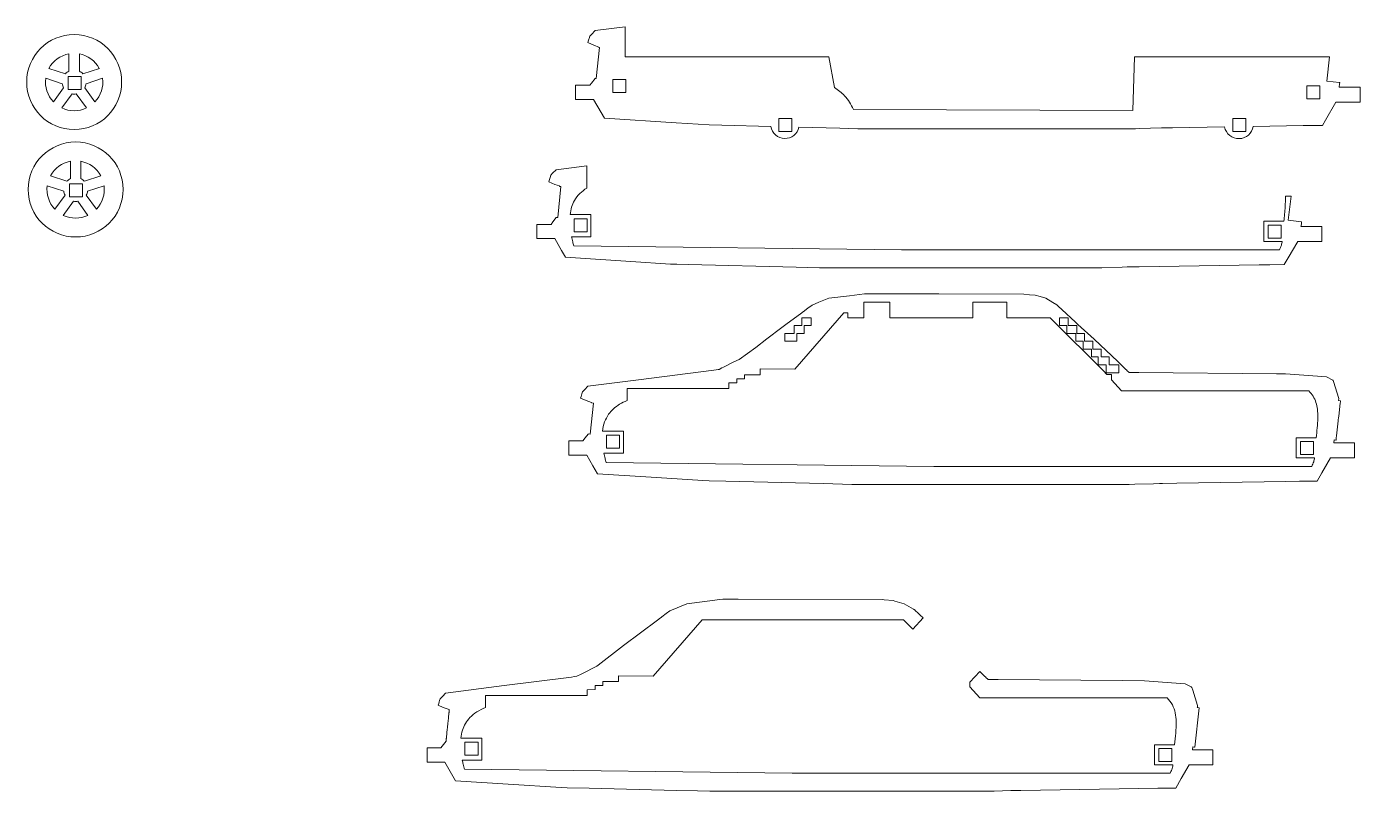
# Model space of a CAD drawing. Header units: millimetres. Extents: x -3396 to 75, y -180 to 2055.
# Drawn here: x -2483 to -1972, y 1484 to 1776 of the extents above; entities that cross this region are included whole.
import ezdxf

# ---------------------------------------------------------------- set-up
doc = ezdxf.new("R2010")
doc.units = ezdxf.units.MM

msp = doc.modelspace()

# ---------------------------------------------------------------- linework, layer by layer
at = {"color": 7, "linetype": 'Continuous', "lineweight": 15}
for p, q in [((-2267.5, 1771.78), (-2267.22, 1772.69)), ((-2267.22, 1772.69), (-2266.65, 1773.28)), ((-2266.65, 1773.28), (-2265.19, 1774.79)), ((-2265.19, 1774.79), (-2253.66, 1776.27)), ((-2253.66, 1764.7), (-2253.66, 1776.27)), ((-2268.01, 1770.16), (-2267.72, 1771.07)), ((-2265.42, 1769.08), (-2268.01, 1770.16)), ((-2267.72, 1771.07), (-2267.61, 1771.43)), ((-2267.61, 1771.43), (-2267.5, 1771.78)), ((-2263.99, 1768.61), (-2265.42, 1769.08)), ((-2263.56, 1768.32), (-2264.79, 1756.44)), ((-2264.01, 1768.37), (-2263.99, 1768.61)), ((-2263.56, 1768.32), (-2264.01, 1768.37)), ((-2466.68, 1765.87), (-2466.68, 1759.23)), ((-2462.68, 1759.23), (-2462.68, 1765.87)), ((-2175.66, 1764.7), (-2253.66, 1764.7)), ((-2173.51, 1753), (-2175.66, 1764.7)), ((-2058.66, 1764.7), (-2059.35, 1744.13)), ((-1984.02, 1764.7), (-2058.66, 1764.7)), ((-1984.02, 1764.7), (-1985.08, 1755.45)), ((-2468, 1758.26), (-2474.32, 1760.32)), ((-2467, 1752.21), (-2467, 1757.21)), ((-2467, 1757.21), (-2462, 1757.21)), ((-2462, 1757.21), (-2462, 1752.21)), ((-2455.03, 1760.32), (-2461.35, 1758.26)), ((-2475.55, 1756.51), (-2469.24, 1754.46)), ((-2468.73, 1752.9), (-2472.63, 1747.53)), ((-2462, 1752.21), (-2467, 1752.21)), ((-2456.72, 1747.53), (-2460.62, 1752.9)), ((-2460.11, 1754.46), (-2453.8, 1756.51)), ((-2272.74, 1753.86), (-2267.24, 1753.86)), ((-2272.74, 1753.29), (-2272.74, 1753.86)), ((-2272.74, 1748.42), (-2272.74, 1753.29)), ((-2267.24, 1753.86), (-2266.65, 1754.68)), ((-2266.65, 1754.68), (-2265.25, 1756.48)), ((-2265.25, 1756.48), (-2264.79, 1756.44)), ((-2258.47, 1756.03), (-2253.47, 1756.03)), ((-2258.47, 1751.03), (-2258.47, 1756.03)), ((-2253.47, 1756.03), (-2253.47, 1751.03)), ((-1992.76, 1753.61), (-1987.76, 1753.61)), ((-1992.76, 1748.61), (-1992.76, 1753.61)), ((-1987.76, 1753.61), (-1987.76, 1748.61)), ((-1985.08, 1755.45), (-1980.19, 1754.89)), ((-1980.35, 1753.18), (-1980.36, 1753.1)), ((-1980.36, 1753.1), (-1972.22, 1753.1)), ((-1980.29, 1753.44), (-1980.35, 1753.18)), ((-1980.22, 1754.09), (-1980.29, 1753.44)), ((-1980.2, 1754.26), (-1980.22, 1754.09)), ((-1980.18, 1754.43), (-1980.2, 1754.26)), ((-1980.19, 1754.89), (-1980.13, 1754.84)), ((-1980.13, 1754.84), (-1980.18, 1754.43)), ((-1972.22, 1753.1), (-1972.22, 1752.97)), ((-1972.22, 1752.97), (-1972.22, 1752.9)), ((-1972.22, 1752.9), (-1972.22, 1747.33)), ((-2469.4, 1745.18), (-2465.5, 1750.55)), ((-2463.86, 1750.55), (-2459.95, 1745.18)), ((-2265.98, 1748.42), (-2272.74, 1748.42)), ((-2265.82, 1748.42), (-2265.98, 1748.42)), ((-2262.9, 1743.46), (-2265.82, 1748.42)), ((-2253.47, 1751.03), (-2258.47, 1751.03)), ((-1987.76, 1748.61), (-1992.76, 1748.61)), ((-1981.6, 1747.33), (-1985.56, 1740.52)), ((-1972.22, 1747.33), (-1981.6, 1747.33)), ((-2261.63, 1741.29), (-2262.9, 1743.46)), ((-2234.22, 1739.48), (-2261.63, 1741.29)), ((-2059.35, 1744.13), (-2166.32, 1744.58)), ((-2221.57, 1738.69), (-2234.22, 1739.48)), ((-2216.67, 1738.56), (-2221.57, 1738.69)), ((-2197.96, 1738.09), (-2216.67, 1738.56)), ((-2194.85, 1741.14), (-2189.85, 1741.14)), ((-2194.85, 1736.14), (-2194.85, 1741.14)), ((-2189.85, 1741.14), (-2189.85, 1736.14)), ((-2171.48, 1737.41), (-2187.15, 1737.81)), ((-2164.58, 1737.23), (-2171.48, 1737.41)), ((-2058.36, 1737.23), (-2164.58, 1737.23)), ((-2056.8, 1737.28), (-2058.36, 1737.23)), ((-2048.32, 1737.51), (-2056.8, 1737.28)), ((-2046.78, 1737.55), (-2048.32, 1737.51)), ((-2046.68, 1737.56), (-2046.78, 1737.55)), ((-2046.08, 1737.57), (-2046.68, 1737.56)), ((-2045.6, 1737.58), (-2046.08, 1737.57)), ((-2045.58, 1737.58), (-2045.6, 1737.58)), ((-2045.57, 1737.58), (-2045.58, 1737.58)), ((-2044.18, 1737.6), (-2045.57, 1737.58)), ((-2024.2, 1737.92), (-2044.18, 1737.6)), ((-2021.05, 1741.14), (-2016.05, 1741.14)), ((-2021.05, 1736.14), (-2021.05, 1741.14)), ((-2016.05, 1741.14), (-2016.05, 1736.14)), ((-1994.15, 1738.39), (-2013.22, 1738.09)), ((-1993.11, 1738.41), (-1994.15, 1738.39)), ((-1992.78, 1738.41), (-1993.11, 1738.41)), ((-1986.73, 1738.5), (-1992.78, 1738.41)), ((-1985.56, 1740.52), (-1986.73, 1738.5)), ((-2189.85, 1736.14), (-2194.85, 1736.14)), ((-2016.05, 1736.14), (-2021.05, 1736.14)), ((-2466.1, 1724.75), (-2466.1, 1718.11)), ((-2462.11, 1718.11), (-2462.11, 1724.75)), ((-2281.48, 1720.17), (-2280.15, 1721.54)), ((-2280.15, 1721.54), (-2268.39, 1723.05)), ((-2268.39, 1723.05), (-2268.39, 1714.53)), ((-2467.43, 1717.15), (-2473.75, 1719.2)), ((-2466.43, 1711.09), (-2466.43, 1716.09)), ((-2466.43, 1716.09), (-2461.43, 1716.09)), ((-2461.43, 1716.09), (-2461.43, 1711.09)), ((-2454.46, 1719.2), (-2460.78, 1717.15)), ((-2282.97, 1716.92), (-2282.71, 1717.74)), ((-2280.61, 1715.93), (-2282.97, 1716.92)), ((-2282.71, 1717.74), (-2282.58, 1718.18)), ((-2282.58, 1718.18), (-2282.44, 1718.61)), ((-2282.44, 1718.61), (-2282.19, 1719.44)), ((-2282.19, 1719.44), (-2281.48, 1720.17)), ((-2278.87, 1715.36), (-2280.61, 1715.93)), ((-2474.98, 1715.4), (-2468.67, 1713.35)), ((-2468.16, 1711.78), (-2472.06, 1706.41)), ((-2461.43, 1711.09), (-2466.43, 1711.09)), ((-2456.15, 1706.41), (-2460.05, 1711.78)), ((-2459.54, 1713.35), (-2453.23, 1715.4)), ((-2279.52, 1703.19), (-2278.28, 1715.08)), ((-2278.89, 1715.14), (-2278.87, 1715.36)), ((-2278.89, 1715.14), (-2278.28, 1715.08)), ((-2000.93, 1711.45), (-1998.75, 1711.45)), ((-1999.81, 1702.21), (-1998.75, 1711.45)), ((-2468.83, 1704.06), (-2464.93, 1709.44)), ((-2463.28, 1709.44), (-2459.38, 1704.06)), ((-2287.55, 1700.61), (-2282.1, 1700.61)), ((-2287.55, 1699.7), (-2287.55, 1700.61)), ((-2282.1, 1700.61), (-2281.41, 1701.58)), ((-2281.41, 1701.58), (-2280.13, 1703.23)), ((-2279.52, 1703.19), (-2280.13, 1703.25)), ((-2280.13, 1703.23), (-2280.13, 1703.25)), ((-2266.79, 1704.35), (-2274.8, 1704.35)), ((-2273.2, 1702.79), (-2273.2, 1697.79)), ((-2268.2, 1702.79), (-2273.2, 1702.79)), ((-2268.2, 1697.79), (-2268.2, 1702.79)), ((-2266.79, 1695.9), (-2266.79, 1704.35)), ((-2001.49, 1701.78), (-2009.13, 1701.78)), ((-2009.13, 1701.78), (-2009.13, 1694.11)), ((-1994.75, 1701.63), (-1999.81, 1702.21)), ((-1994.81, 1700.79), (-1994.88, 1700.19)), ((-1994.78, 1701.02), (-1994.81, 1700.79)), ((-1994.72, 1701.59), (-1994.78, 1701.05)), ((-1994.78, 1701.05), (-1994.78, 1701.02)), ((-1994.75, 1701.63), (-1994.74, 1701.61)), ((-1994.74, 1701.61), (-1994.72, 1701.59)), ((-2287.55, 1695.17), (-2287.55, 1699.7)), ((-2274.24, 1695.9), (-2266.79, 1695.9)), ((-2273.2, 1697.79), (-2268.2, 1697.79)), ((-2002.49, 1700.36), (-2007.49, 1700.36)), ((-2007.49, 1700.36), (-2007.49, 1695.36)), ((-2007.49, 1695.36), (-2002.49, 1695.36)), ((-2002.49, 1695.36), (-2002.49, 1700.36)), ((-1994.93, 1699.95), (-1994.95, 1699.85)), ((-1994.95, 1699.85), (-1986.92, 1699.85)), ((-1994.88, 1700.19), (-1994.93, 1699.95)), ((-1986.92, 1699.85), (-1986.92, 1699.5)), ((-1986.92, 1699.5), (-1986.92, 1699.3)), ((-1986.92, 1699.3), (-1986.92, 1694.08)), ((-2280.68, 1695.17), (-2287.55, 1695.17)), ((-2278.02, 1690.65), (-2280.68, 1695.17)), ((-2276.5, 1688.04), (-2278.02, 1690.65)), ((-2273.37, 1692.4), (-2147.87, 1690.88)), ((-2147.87, 1690.88), (-2003.22, 1690.88)), ((-2009.13, 1694.11), (-2002.11, 1694.11)), ((-1996.19, 1694.08), (-1999.83, 1687.82)), ((-1986.92, 1694.08), (-1996.19, 1694.08)), ((-2251.51, 1686.39), (-2276.5, 1688.04)), ((-2236.32, 1685.44), (-2251.51, 1686.39)), ((-2233.94, 1685.38), (-2236.32, 1685.44)), ((-2229.48, 1685.27), (-2233.94, 1685.38)), ((-2188.21, 1684.21), (-2229.48, 1685.27)), ((-2010.98, 1685.11), (-2056.89, 1684.38)), ((-2007.86, 1685.16), (-2010.98, 1685.11)), ((-2006.88, 1685.17), (-2007.86, 1685.16)), ((-2001.32, 1685.25), (-2006.88, 1685.17)), ((-1999.83, 1687.82), (-2001.32, 1685.25)), ((-2179.33, 1683.99), (-2188.21, 1684.21)), ((-2073.12, 1683.99), (-2179.33, 1683.99)), ((-2071.21, 1684.04), (-2073.12, 1683.99)), ((-2063.43, 1684.25), (-2071.21, 1684.04)), ((-2061.53, 1684.31), (-2063.43, 1684.25)), ((-2061.42, 1684.31), (-2061.53, 1684.31)), ((-2060.83, 1684.32), (-2061.42, 1684.31)), ((-2060.39, 1684.33), (-2060.83, 1684.32)), ((-2060.36, 1684.33), (-2060.39, 1684.33)), ((-2060.33, 1684.33), (-2060.36, 1684.33)), ((-2056.89, 1684.38), (-2060.33, 1684.33)), ((-2182.11, 1669.73), (-2179.5, 1670.79)), ((-2179.5, 1670.79), (-2175.76, 1672.31)), ((-2175.76, 1672.31), (-2167.85, 1673.31)), ((-2167.85, 1673.31), (-2162.03, 1674.04)), ((-2162.29, 1664.86), (-2162.29, 1670.86)), ((-2152.39, 1670.86), (-2162.29, 1670.86)), ((-2162.03, 1674.04), (-2133.62, 1673.98)), ((-2152.39, 1664.86), (-2152.39, 1670.86)), ((-2133.62, 1673.98), (-2101, 1673.91)), ((-2120.53, 1666.74), (-2120.53, 1670.86)), ((-2107.63, 1670.86), (-2120.53, 1670.86)), ((-2107.63, 1664.86), (-2107.63, 1670.86)), ((-2101, 1673.91), (-2098.9, 1673.71)), ((-2098.9, 1673.71), (-2096.78, 1673.5)), ((-2096.78, 1673.5), (-2094.82, 1672.95)), ((-2094.82, 1672.95), (-2092.58, 1672.31)), ((-2092.58, 1672.31), (-2089.94, 1670.71)), ((-2089.94, 1670.71), (-2088.42, 1669.78)), ((-2192.25, 1662.24), (-2186.07, 1666.81)), ((-2170, 1666.73), (-2188.74, 1645.23)), ((-2186.12, 1661.86), (-2186.12, 1664.86)), ((-2182.43, 1664.86), (-2186.12, 1664.86)), ((-2186.07, 1666.81), (-2185.86, 1666.96)), ((-2185.86, 1666.96), (-2185.56, 1667.18)), ((-2185.56, 1667.18), (-2183.73, 1668.54)), ((-2183.73, 1668.54), (-2182.11, 1669.73)), ((-2182.43, 1661.86), (-2182.43, 1664.86)), ((-2168.43, 1666.73), (-2170, 1666.73)), ((-2168.43, 1666.73), (-2168.43, 1664.86)), ((-2168.43, 1664.86), (-2162.29, 1664.86)), ((-2152.39, 1664.86), (-2120.53, 1664.86)), ((-2120.53, 1664.86), (-2120.53, 1666.74)), ((-2120.53, 1666.74), (-2120.53, 1666.74)), ((-2107.63, 1664.86), (-2091, 1664.86)), ((-2091, 1664.86), (-2069.84, 1643.86)), ((-2088.42, 1669.78), (-2088.06, 1669.44)), ((-2088.06, 1669.44), (-2087.28, 1668.72)), ((-2087.38, 1664.86), (-2087.38, 1661.86)), ((-2084.06, 1664.86), (-2087.38, 1664.86)), ((-2087.28, 1668.72), (-2087.07, 1668.53)), ((-2087.07, 1668.53), (-2086.56, 1668.05)), ((-2086.56, 1668.05), (-2081.28, 1663.13)), ((-2084.06, 1661.86), (-2084.06, 1664.86)), ((-2199.43, 1656.86), (-2193.71, 1661.14)), ((-2193.71, 1661.14), (-2192.25, 1662.24)), ((-2189.06, 1658.86), (-2189.06, 1661.86)), ((-2186.12, 1661.86), (-2189.06, 1661.86)), ((-2185.23, 1658.86), (-2185.23, 1661.86)), ((-2182.43, 1661.86), (-2185.23, 1661.86)), ((-2087.38, 1661.86), (-2084.64, 1661.86)), ((-2084.64, 1661.86), (-2084.64, 1658.86)), ((-2080.79, 1661.86), (-2084.06, 1661.86)), ((-2081.28, 1663.13), (-2081, 1662.87)), ((-2081, 1662.87), (-2080.34, 1662.27)), ((-2080.79, 1658.86), (-2080.79, 1661.86)), ((-2080.34, 1662.27), (-2074.15, 1656.63)), ((-2203.72, 1653.55), (-2199.43, 1656.86)), ((-2192.51, 1655.86), (-2192.51, 1658.86)), ((-2189.06, 1658.86), (-2192.51, 1658.86)), ((-2187.97, 1655.86), (-2192.51, 1655.86)), ((-2185.23, 1658.86), (-2187.97, 1658.86)), ((-2187.97, 1655.86), (-2187.97, 1658.86)), ((-2084.64, 1658.86), (-2081.17, 1658.86)), ((-2081.17, 1658.86), (-2081.17, 1655.86)), ((-2081.17, 1655.86), (-2078.4, 1655.86)), ((-2077.78, 1658.86), (-2080.79, 1658.86)), ((-2078.4, 1655.86), (-2078.4, 1652.86)), ((-2077.78, 1655.86), (-2077.78, 1658.86)), ((-2074.61, 1655.86), (-2077.78, 1655.86)), ((-2074.61, 1652.86), (-2074.61, 1655.86)), ((-2074.15, 1656.63), (-2065.1, 1648.09)), ((-2210.1, 1648.93), (-2203.72, 1653.55)), ((-2078.4, 1652.86), (-2075.2, 1652.86)), ((-2075.2, 1652.86), (-2075.2, 1649.86)), ((-2075.2, 1649.86), (-2072.54, 1649.86)), ((-2071.41, 1652.86), (-2074.61, 1652.86)), ((-2072.54, 1649.86), (-2072.54, 1646.86)), ((-2071.41, 1649.86), (-2071.41, 1652.86)), ((-2068.34, 1649.86), (-2071.41, 1649.86)), ((-2068.34, 1646.86), (-2068.34, 1649.86)), ((-2248.54, 1641.16), (-2219.8, 1644.85)), ((-2219.8, 1644.85), (-2218.86, 1644.97)), ((-2218.86, 1644.97), (-2218.06, 1645.07)), ((-2218.06, 1645.07), (-2217.72, 1645.12)), ((-2217.72, 1645.12), (-2216.67, 1645.65)), ((-2216.67, 1645.65), (-2216.03, 1645.98)), ((-2216.03, 1645.98), (-2215.78, 1646.11)), ((-2215.78, 1646.11), (-2215.58, 1646.22)), ((-2215.58, 1646.22), (-2212.91, 1647.58)), ((-2212.91, 1647.58), (-2212.13, 1647.96)), ((-2212.13, 1647.96), (-2210.1, 1648.93)), ((-2202, 1645.3), (-2202, 1643.07)), ((-2188.74, 1645.23), (-2202, 1645.3)), ((-2072.54, 1646.86), (-2069.49, 1646.86)), ((-2069.49, 1646.86), (-2069.49, 1643.86)), ((-2064.7, 1646.86), (-2068.34, 1646.86)), ((-2065.1, 1648.09), (-2064.16, 1647.2)), ((-2064.7, 1643.86), (-2064.7, 1646.86)), ((-2064.16, 1647.2), (-2063.96, 1647.01)), ((-2063.96, 1647.01), (-2062.1, 1645.24)), ((-2062.1, 1645.24), (-2061.6, 1644.77)), ((-2061.6, 1644.77), (-2061.57, 1644.74)), ((-2061.57, 1644.74), (-2060.73, 1643.95)), ((-2268.01, 1638.67), (-2248.54, 1641.16)), ((-2211, 1640.03), (-2214, 1639.99)), ((-2214, 1639.99), (-2214, 1637.79)), ((-2211, 1641.54), (-2211, 1640.03)), ((-2208, 1641.54), (-2211, 1641.54)), ((-2208, 1643.07), (-2208, 1641.54)), ((-2202, 1643.07), (-2208, 1643.07)), ((-2069.84, 1643.86), (-2069.92, 1643.86)), ((-2069.28, 1643.15), (-2069.92, 1643.86)), ((-2069.49, 1643.86), (-2064.7, 1643.86)), ((-2067.46, 1643.15), (-2069.28, 1643.15)), ((-2067.46, 1641.15), (-2067.46, 1643.15)), ((-2063.61, 1636.91), (-2067.46, 1641.15)), ((-2060.73, 1643.95), (-2060.67, 1643.89)), ((-2060.67, 1643.89), (-2057.48, 1643.9)), ((-2057.48, 1643.9), (-2057.07, 1643.9)), ((-2057.07, 1643.9), (-2004.28, 1643.42)), ((-2004.28, 1643.42), (-2000.85, 1643.38)), ((-2000.85, 1643.38), (-1985.23, 1642.22)), ((-1985.23, 1642.22), (-1982.75, 1640.93)), ((-1982.75, 1640.93), (-1982.64, 1640.86)), ((-1982.64, 1640.86), (-1982.51, 1640.47)), ((-1982.51, 1640.47), (-1980.44, 1633.99)), ((-2270.83, 1634.04), (-2270.59, 1634.79)), ((-2268.7, 1633.15), (-2270.83, 1634.04)), ((-2270.59, 1634.79), (-2270.43, 1635.3)), ((-2270.43, 1635.3), (-2270.27, 1635.82)), ((-2270.27, 1635.82), (-2270.04, 1636.57)), ((-2270.04, 1636.57), (-2269.21, 1637.43)), ((-2269.21, 1637.43), (-2268.01, 1638.67)), ((-2253, 1637.79), (-2253, 1633.22)), ((-2214, 1637.79), (-2253, 1637.79)), ((-1992, 1636.91), (-2063.61, 1636.91)), ((-2266.63, 1632.47), (-2268.7, 1633.15)), ((-2267.13, 1620.31), (-2265.89, 1632.2)), ((-2266.65, 1632.28), (-2266.63, 1632.47)), ((-2266.65, 1632.28), (-2265.89, 1632.2)), ((-1980.44, 1633.99), (-1980.54, 1633.19)), ((-1980.54, 1633.19), (-1980.54, 1633.17)), ((-1980.54, 1633.17), (-1979.82, 1633.08)), ((-1979.88, 1632.36), (-1980.48, 1627.15)), ((-1979.86, 1632.52), (-1979.88, 1632.36)), ((-1979.8, 1633.08), (-1979.86, 1632.52)), ((-1979.86, 1632.52), (-1979.86, 1632.52)), ((-1979.82, 1633.08), (-1979.8, 1633.08)), ((-1980.68, 1625.44), (-1981.34, 1619.66)), ((-1980.66, 1625.56), (-1980.68, 1625.44)), ((-1980.65, 1625.68), (-1980.66, 1625.56)), ((-1980.53, 1626.76), (-1980.65, 1625.68)), ((-1980.48, 1627.15), (-1980.53, 1626.76)), ((-2269.85, 1617.74), (-2269.05, 1618.86)), ((-2269.05, 1618.86), (-2267.89, 1620.34)), ((-2267.13, 1620.31), (-2267.89, 1620.39)), ((-2267.89, 1620.34), (-2267.89, 1620.39)), ((-2254.4, 1621.48), (-2262.41, 1621.48)), ((-2260.81, 1619.91), (-2260.81, 1614.91)), ((-2255.81, 1619.91), (-2260.81, 1619.91)), ((-2255.81, 1614.91), (-2255.81, 1619.91)), ((-2254.4, 1613.03), (-2254.4, 1621.48)), ((-1989.11, 1618.9), (-1996.74, 1618.9)), ((-1996.74, 1618.9), (-1996.74, 1611.24)), ((-1981.43, 1618.92), (-1981.45, 1618.68)), ((-1981.34, 1619.66), (-1981.43, 1618.92)), ((-2275.25, 1617.74), (-2269.85, 1617.74)), ((-2275.25, 1616.47), (-2275.25, 1617.74)), ((-2275.25, 1612.3), (-2275.25, 1616.47)), ((-2260.81, 1614.91), (-2255.81, 1614.91)), ((-1990.1, 1617.49), (-1995.1, 1617.49)), ((-1995.1, 1617.49), (-1995.1, 1612.49)), ((-1990.1, 1612.49), (-1990.1, 1617.49)), ((-1982.41, 1617.1), (-1982.43, 1616.98)), ((-1982.43, 1616.98), (-1974.51, 1616.98)), ((-1982.36, 1617.32), (-1982.41, 1617.1)), ((-1982.3, 1617.86), (-1982.36, 1617.32)), ((-1982.27, 1618.09), (-1982.3, 1617.86)), ((-1982.26, 1618.14), (-1982.27, 1618.13)), ((-1982.27, 1618.13), (-1982.27, 1618.09)), ((-1981.54, 1618.05), (-1982.26, 1618.14)), ((-1981.53, 1618.05), (-1981.54, 1618.05)), ((-1981.46, 1618.6), (-1981.53, 1618.05)), ((-1981.45, 1618.68), (-1981.46, 1618.6)), ((-1981.46, 1618.6), (-1981.46, 1618.6)), ((-1974.51, 1616.98), (-1974.51, 1616.4)), ((-1974.51, 1616.4), (-1974.51, 1616.08)), ((-1974.51, 1616.08), (-1974.51, 1611.21)), ((-2269.05, 1612.3), (-2275.25, 1612.3)), ((-2268.43, 1612.3), (-2269.05, 1612.3)), ((-2266.03, 1608.22), (-2268.43, 1612.3)), ((-2261.85, 1613.03), (-2254.4, 1613.03)), ((-2260.98, 1609.53), (-2135.48, 1608.01)), ((-1996.74, 1611.24), (-1989.73, 1611.24)), ((-1995.1, 1612.49), (-1990.1, 1612.49)), ((-1983.67, 1611.21), (-1986.98, 1605.5)), ((-1974.51, 1611.21), (-1983.67, 1611.21)), ((-2264.25, 1605.16), (-2266.03, 1608.22)), ((-2241.69, 1603.68), (-2264.25, 1605.16)), ((-2223.97, 1602.57), (-2241.69, 1603.68)), ((-2135.48, 1608.01), (-1990.83, 1608.01)), ((-1986.98, 1605.5), (-1988.8, 1602.37)), ((-2221.58, 1602.51), (-2223.97, 1602.57)), ((-2215.18, 1602.34), (-2221.58, 1602.51)), ((-2177.82, 1601.39), (-2215.18, 1602.34)), ((-2166.98, 1601.11), (-2177.82, 1601.39)), ((-2060.76, 1601.11), (-2166.98, 1601.11)), ((-2058.5, 1601.17), (-2060.76, 1601.11)), ((-2051.43, 1601.37), (-2058.5, 1601.17)), ((-2049.17, 1601.43), (-2051.43, 1601.37)), ((-2049.04, 1601.43), (-2049.17, 1601.43)), ((-2048.48, 1601.44), (-2049.04, 1601.43)), ((-2048.08, 1601.45), (-2048.48, 1601.44)), ((-2048.02, 1601.45), (-2048.08, 1601.45)), ((-2047.97, 1601.45), (-2048.02, 1601.45)), ((-2042.48, 1601.54), (-2047.97, 1601.45)), ((-2000.69, 1602.2), (-2042.48, 1601.54)), ((-1995.51, 1602.29), (-2000.69, 1602.2)), ((-1993.86, 1602.3), (-1995.51, 1602.29)), ((-1988.8, 1602.37), (-1993.86, 1602.3)), ((-2237.99, 1551.67), (-2236.64, 1552.67)), ((-2236.64, 1552.67), (-2236.38, 1552.86)), ((-2236.38, 1552.86), (-2235.96, 1553.03)), ((-2235.96, 1553.03), (-2230.03, 1555.44)), ((-2230.03, 1555.44), (-2217.49, 1557.02)), ((-2217.49, 1557.02), (-2216.29, 1557.17)), ((-2216.29, 1557.17), (-2210.45, 1557.15)), ((-2210.45, 1557.15), (-2155.27, 1557.04)), ((-2155.27, 1557.04), (-2154.6, 1556.97)), ((-2154.6, 1556.97), (-2151.05, 1556.63)), ((-2151.05, 1556.63), (-2150.46, 1556.46)), ((-2150.46, 1556.46), (-2146.85, 1555.44)), ((-2146.85, 1555.44), (-2143.35, 1553.31)), ((-2143.35, 1553.31), (-2142.72, 1552.91)), ((-2142.72, 1552.91), (-2142.68, 1552.88)), ((-2142.68, 1552.88), (-2141.56, 1551.83)), ((-2254.32, 1539.45), (-2241.33, 1549.17)), ((-2242.97, 1527.77), (-2224.23, 1549.26)), ((-2241.33, 1549.17), (-2240.16, 1550.04)), ((-2240.16, 1550.04), (-2239.95, 1550.2)), ((-2239.95, 1550.2), (-2239.71, 1550.38)), ((-2239.71, 1550.38), (-2237.99, 1551.67)), ((-2224.23, 1549.26), (-2218.56, 1549.26)), ((-2147.35, 1549.28), (-2218.56, 1549.26)), ((-2143.59, 1545.76), (-2147, 1549.14)), ((-2143.59, 1545.76), (-2139.65, 1550.02)), ((-2141.56, 1551.83), (-2141.53, 1551.8)), ((-2141.53, 1551.8), (-2140.82, 1551.13)), ((-2140.82, 1551.13), (-2140.8, 1551.1)), ((-2140.8, 1551.1), (-2139.65, 1550.02)), ((-2264.07, 1531.92), (-2254.32, 1539.45)), ((-2264.6, 1531.53), (-2264.07, 1531.92)), ((-2299.97, 1524.09), (-2274.27, 1527.38)), ((-2274.27, 1527.38), (-2273.16, 1527.53)), ((-2273.16, 1527.53), (-2272.22, 1527.65)), ((-2272.22, 1527.65), (-2272.2, 1527.65)), ((-2272.2, 1527.65), (-2270.59, 1528.48)), ((-2270.59, 1528.48), (-2270.52, 1528.51)), ((-2270.52, 1528.51), (-2270.07, 1528.74)), ((-2270.07, 1528.74), (-2270.05, 1528.75)), ((-2270.05, 1528.75), (-2264.83, 1531.42)), ((-2264.83, 1531.42), (-2264.77, 1531.45)), ((-2264.77, 1531.45), (-2264.6, 1531.53)), ((-2256.23, 1525.61), (-2256.23, 1527.83)), ((-2256.23, 1527.83), (-2242.97, 1527.77)), ((-2121.7, 1525.43), (-2117.93, 1529.49)), ((-2117.93, 1529.49), (-2116.1, 1527.75)), ((-2116.1, 1527.75), (-2115.66, 1527.33)), ((-2115.66, 1527.33), (-2115.58, 1527.26)), ((-2115.58, 1527.26), (-2114.83, 1526.55)), ((-2322.49, 1521.2), (-2299.97, 1524.09)), ((-2268.23, 1522.52), (-2265.23, 1522.57)), ((-2268.23, 1520.32), (-2268.23, 1522.52)), ((-2265.23, 1522.57), (-2265.23, 1524.08)), ((-2265.23, 1524.08), (-2262.23, 1524.08)), ((-2262.23, 1524.08), (-2262.23, 1525.61)), ((-2262.23, 1525.61), (-2256.23, 1525.61)), ((-2121.7, 1525.43), (-2121.7, 1523.69)), ((-2121.7, 1523.69), (-2117.85, 1519.44)), ((-2114.83, 1526.55), (-2114.7, 1526.42)), ((-2114.7, 1526.42), (-2111.83, 1526.43)), ((-2111.83, 1526.43), (-2110.95, 1526.44)), ((-2110.95, 1526.44), (-2063.43, 1526)), ((-2063.43, 1526), (-2054.9, 1525.92)), ((-2054.9, 1525.92), (-2039.28, 1524.76)), ((-2039.28, 1524.76), (-2037.05, 1523.6)), ((-2037.05, 1523.6), (-2036.76, 1523.39)), ((-2036.76, 1523.39), (-2036.41, 1522.38)), ((-2036.41, 1522.38), (-2034.55, 1516.53)), ((-2325.31, 1516.58), (-2325.1, 1517.24)), ((-2325.1, 1517.24), (-2324.91, 1517.84)), ((-2324.91, 1517.84), (-2324.73, 1518.44)), ((-2324.73, 1518.44), (-2324.52, 1519.1)), ((-2324.52, 1519.1), (-2323.56, 1520.09)), ((-2323.56, 1520.09), (-2322.49, 1521.2)), ((-2307.23, 1515.76), (-2307.23, 1520.32)), ((-2307.23, 1520.32), (-2268.23, 1520.32)), ((-2117.85, 1519.44), (-2046.23, 1519.44)), ((-2323.41, 1515.78), (-2325.31, 1516.58)), ((-2321.03, 1515), (-2323.41, 1515.78)), ((-2321.48, 1510.6), (-2321.38, 1511.58)), ((-2321.38, 1511.58), (-2321.29, 1512.42)), ((-2321.29, 1512.42), (-2321.23, 1513.07)), ((-2321.23, 1513.07), (-2321.18, 1513.49)), ((-2321.18, 1513.49), (-2321.16, 1513.67)), ((-2321.16, 1513.67), (-2321.14, 1513.86)), ((-2321.14, 1513.86), (-2321.13, 1513.98)), ((-2321.13, 1513.98), (-2321.03, 1515)), ((-2033.9, 1515.61), (-2035.63, 1500.58)), ((-2034.63, 1515.8), (-2034.64, 1515.71)), ((-2034.64, 1515.71), (-2033.9, 1515.61)), ((-2034.55, 1516.53), (-2034.63, 1515.8)), ((-2321.94, 1506.23), (-2321.84, 1507.2)), ((-2321.84, 1507.2), (-2321.73, 1508.21)), ((-2321.73, 1508.21), (-2321.59, 1509.59)), ((-2321.59, 1509.59), (-2321.48, 1510.6)), ((-2324.23, 1500.28), (-2323.32, 1501.54)), ((-2323.32, 1501.54), (-2322.29, 1502.87)), ((-2322.29, 1502.87), (-2322.18, 1503.91)), ((-2322.18, 1503.91), (-2322.17, 1504.01)), ((-2322.17, 1504.01), (-2322.14, 1504.22)), ((-2322.14, 1504.22), (-2322.13, 1504.38)), ((-2322.13, 1504.38), (-2322.09, 1504.77)), ((-2322.09, 1504.77), (-2322.02, 1505.4)), ((-2322.02, 1505.4), (-2321.94, 1506.23)), ((-2308.64, 1504.01), (-2316.64, 1504.01)), ((-2310.04, 1502.45), (-2315.04, 1502.45)), ((-2315.04, 1502.45), (-2315.04, 1497.45)), ((-2310.04, 1497.45), (-2310.04, 1502.45)), ((-2308.64, 1495.56), (-2308.64, 1504.01)), ((-2043.34, 1501.44), (-2050.98, 1501.44)), ((-2050.98, 1501.44), (-2050.98, 1493.77)), ((-2329.57, 1500.28), (-2325.5, 1500.28)), ((-2329.57, 1498.66), (-2329.57, 1500.28)), ((-2329.57, 1494.83), (-2329.57, 1498.66)), ((-2325.5, 1500.28), (-2324.23, 1500.28)), ((-2315.04, 1497.45), (-2310.04, 1497.45)), ((-2044.34, 1500.02), (-2049.34, 1500.02)), ((-2049.34, 1500.02), (-2049.34, 1495.02)), ((-2044.34, 1495.02), (-2044.34, 1500.02)), ((-2036.51, 1499.65), (-2036.54, 1499.51)), ((-2036.54, 1499.51), (-2028.73, 1499.51)), ((-2036.46, 1499.86), (-2036.51, 1499.65)), ((-2036.41, 1500.34), (-2036.46, 1499.86)), ((-2036.38, 1500.55), (-2036.41, 1500.34)), ((-2036.37, 1500.68), (-2036.38, 1500.58)), ((-2036.38, 1500.58), (-2036.38, 1500.55)), ((-2035.71, 1500.59), (-2036.37, 1500.68)), ((-2035.63, 1500.58), (-2035.71, 1500.59)), ((-2028.73, 1499.51), (-2028.73, 1498.71)), ((-2028.73, 1498.71), (-2028.73, 1498.27)), ((-2028.73, 1498.27), (-2028.73, 1493.74)), ((-2322.81, 1494.83), (-2329.57, 1494.83)), ((-2320.67, 1491.19), (-2322.81, 1494.83)), ((-2318.63, 1487.7), (-2320.67, 1491.19)), ((-2316.08, 1495.56), (-2308.64, 1495.56)), ((-2189.72, 1490.54), (-2315.22, 1492.06)), ((-2050.98, 1493.77), (-2043.96, 1493.77)), ((-2049.34, 1495.02), (-2044.34, 1495.02)), ((-2037.77, 1493.74), (-2040.77, 1488.59)), ((-2028.73, 1493.74), (-2037.77, 1493.74)), ((-2298.5, 1486.37), (-2318.63, 1487.7)), ((-2278.23, 1485.1), (-2298.5, 1486.37)), ((-2045.06, 1490.54), (-2189.72, 1490.54)), ((-2040.77, 1488.59), (-2042.9, 1484.91)), ((-2275.85, 1485.04), (-2278.23, 1485.1)), ((-2267.5, 1484.83), (-2275.85, 1485.04)), ((-2234.06, 1483.97), (-2267.5, 1484.83)), ((-2225.95, 1483.77), (-2234.06, 1483.97)), ((-2221.24, 1483.65), (-2225.95, 1483.77)), ((-2115.03, 1483.65), (-2221.24, 1483.65)), ((-2112.41, 1483.72), (-2115.03, 1483.65)), ((-2106.05, 1483.9), (-2112.41, 1483.72)), ((-2103.44, 1483.97), (-2106.05, 1483.9)), ((-2103.28, 1483.97), (-2103.44, 1483.97)), ((-2102.74, 1483.98), (-2103.28, 1483.97)), ((-2102.38, 1483.99), (-2102.74, 1483.98)), ((-2102.3, 1483.99), (-2102.38, 1483.99)), ((-2102.24, 1483.99), (-2102.3, 1483.99)), ((-2094.71, 1484.11), (-2102.24, 1483.99)), ((-2057.04, 1484.71), (-2094.71, 1484.11)), ((-2049.77, 1484.82), (-2057.04, 1484.71)), ((-2047.47, 1484.85), (-2049.77, 1484.82)), ((-2042.9, 1484.91), (-2047.47, 1484.85))]:
    msp.add_line(p, q, dxfattribs=at)
for centre in [(-2464.68, 1755.08), (-2464.11, 1713.97)]:
    msp.add_circle(centre, 18.18, dxfattribs=at)
for centre, radius, start, end in [((-2464.68, 1755.08), 10.97, 100.4949, 151.5051), ((-2464.68, 1755.08), 10.97, 28.4949, 79.5051), ((-2464.68, 1755.08), 4.6, 115.7306, 136.2694), ((-2464.68, 1755.08), 4.6, 43.7306, 64.2694), ((-2464.68, 1755.08), 10.97, 172.4949, 223.5051), ((-2464.68, 1755.08), 4.6, 187.7306, 208.2694), ((-2464.68, 1755.08), 4.6, 331.7306, 352.2694), ((-2464.68, 1755.08), 10.97, 316.4949, 7.5051), ((-2464.68, 1755.08), 4.6, 259.7306, 280.2694), ((-2464.68, 1755.08), 10.97, 244.4949, 295.5051), ((-2192.53, 1739.01), 5.51, 189.6814, 347.3911), ((-2018.72, 1739.01), 5.58, 191.319, 350.5025), ((-2464.11, 1713.97), 10.97, 100.4949, 151.5051), ((-2464.11, 1713.97), 10.97, 28.4949, 79.5051), ((-2464.11, 1713.97), 4.6, 115.7306, 136.2694), ((-2464.11, 1713.97), 4.6, 43.7306, 64.2694), ((-2464.11, 1713.97), 10.97, 172.4949, 223.5051), ((-2464.11, 1713.97), 4.6, 187.7306, 208.2694), ((-2464.11, 1713.97), 4.6, 331.7306, 352.2694), ((-2464.11, 1713.97), 10.97, 316.4949, 7.5051), ((-2464.11, 1713.97), 4.6, 259.7306, 280.2694), ((-2464.11, 1713.97), 10.97, 244.4949, 295.5051), ((-2147.35, 1548.78), 0.5, 45.2177, 90.0156)]:
    msp.add_arc(centre, radius, start, end, dxfattribs=at)
for points, knots in [([(-2166.32, 1744.58), (-2166.78, 1745.53), (-2167.69, 1747.42), (-2169.99, 1750.43), (-2172.17, 1752.02), (-2173.51, 1753)], [0, 0, 0, 0, 0.2831804, 0.5595511, 1, 1, 1, 1]), ([(-2268.39, 1714.53), (-2269.34, 1713.86), (-2271.2, 1712.53), (-2273.12, 1709.93), (-2274.33, 1707.17), (-2274.64, 1705.31), (-2274.8, 1704.35)], [0, 0, 0, 0, 0.27978, 0.548538, 0.765756, 1, 1, 1, 1]), ([(-2001.49, 1701.78), (-2001.29, 1703.62), (-2000.92, 1706.84), (-2000.93, 1710.07), (-2000.93, 1711.45)], [0, 0, 0, 0, 0.574017, 1, 1, 1, 1]), ([(-2274.24, 1695.9), (-2274.09, 1695.26), (-2273.84, 1694.09), (-2273.51, 1692.93), (-2273.37, 1692.4)], [0, 0, 0, 0, 0.5464689, 1, 1, 1, 1]), ([(-2003.22, 1690.88), (-2002.94, 1691.46), (-2002.44, 1692.49), (-2002.21, 1693.62), (-2002.11, 1694.11)], [0, 0, 0, 0, 0.560113, 1, 1, 1, 1]), ([(-1989.11, 1618.9), (-1988.98, 1620.18), (-1988.73, 1622.69), (-1988.45, 1626.37), (-1988.54, 1629.66), (-1989.14, 1632.5), (-1990.2, 1634.95), (-1991.39, 1636.24), (-1992, 1636.91)], [0, 0, 0, 0, 0.203194, 0.399396, 0.584571, 0.722611, 0.858242, 1, 1, 1, 1]), ([(-2253, 1633.22), (-2253.95, 1632.77), (-2255.8, 1631.9), (-2258.2, 1630.12), (-2260.23, 1627.86), (-2261.79, 1624.95), (-2262.2, 1622.67), (-2262.41, 1621.48)], [0, 0, 0, 0, 0.200186, 0.385434, 0.562402, 0.772404, 1, 1, 1, 1]), ([(-2261.85, 1613.03), (-2261.71, 1612.39), (-2261.45, 1611.21), (-2261.13, 1610.05), (-2260.98, 1609.53)], [0, 0, 0, 0, 0.546465, 1, 1, 1, 1]), ([(-1990.83, 1608.01), (-1990.55, 1608.58), (-1990.05, 1609.62), (-1989.83, 1610.74), (-1989.73, 1611.24)], [0, 0, 0, 0, 0.560121, 1, 1, 1, 1]), ([(-2046.23, 1519.44), (-2045.48, 1518.59), (-2044, 1516.91), (-2042.97, 1513.62), (-2042.65, 1509.96), (-2042.9, 1505.87), (-2043.19, 1502.94), (-2043.34, 1501.44)], [0, 0, 0, 0, 0.1787, 0.3517, 0.532838, 0.76096, 1, 1, 1, 1]), ([(-2316.64, 1504.01), (-2316.47, 1505.03), (-2316.14, 1506.99), (-2314.92, 1509.67), (-2313.07, 1512.08), (-2310.5, 1514.2), (-2308.35, 1515.22), (-2307.23, 1515.76)], [0, 0, 0, 0, 0.194759, 0.375041, 0.551099, 0.765909, 1, 1, 1, 1]), ([(-2315.22, 1492.06), (-2315.4, 1492.73), (-2315.72, 1493.89), (-2315.98, 1495.06), (-2316.08, 1495.56)], [0, 0, 0, 0, 0.573472, 1, 1, 1, 1]), ([(-2043.96, 1493.77), (-2044.09, 1493.14), (-2044.33, 1492.02), (-2044.84, 1490.99), (-2045.06, 1490.54)], [0, 0, 0, 0, 0.558976, 1, 1, 1, 1])]:
    msp.add_open_spline(points, degree=3, knots=knots, dxfattribs=at)

doc.saveas('drawing.dxf')
